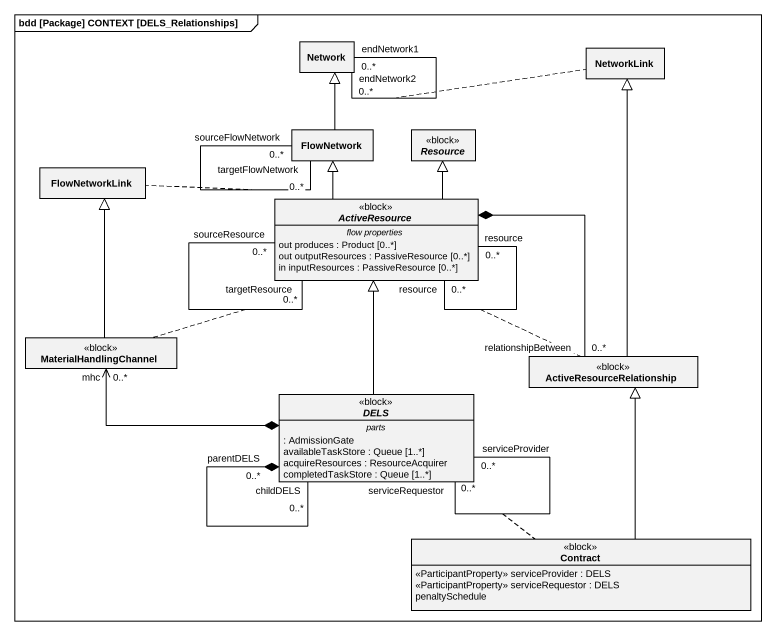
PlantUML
@startuml
mainframe bdd [Package] CONTEXT [DELS_Relationships]
hide circle
hide empty members
class "Network" as Network_
class NetworkLink
class FlowNetwork
abstract class Resource <<block>>
class FlowNetworkLink
abstract class ActiveResource <<block>> {
  -- flow properties --
  out produces : Product [0..*]
  out outputResources : PassiveResource [0..*]
  in inputResources : PassiveResource [0..*]
}
class MaterialHandlingChannel <<block>>
abstract class DELS <<block>> {
  -- parts --
  : AdmissionGate
  availableTaskStore : Queue [1..*]
  acquireResources : ResourceAcquirer
  completedTaskStore : Queue [1..*]
}
class ActiveResourceRelationship <<block>>
class Contract <<block>> {
  <<ParticipantProperty>> serviceProvider : DELS
  <<ParticipantProperty>> serviceRequestor : DELS
  penaltySchedule
}
Network_ "endNetwork2\n0..*" -- "endNetwork1\n0..*" Network_
(Network_, Network_) .. NetworkLink
FlowNetwork -up-|> Network_
FlowNetwork "targetFlowNetwork\n0..*" -- "sourceFlowNetwork\n0..*" FlowNetwork
(FlowNetwork, FlowNetwork) .. FlowNetworkLink
ActiveResource -up-|> FlowNetwork
ActiveResource -up-|> Resource
ActiveResource "resource\n0..*" -- "resource\n0..*" ActiveResource
(ActiveResource, ActiveResource) .. ActiveResourceRelationship
ActiveResource "0..*\ntargetResource" -- "0..*\nsourceResource" ActiveResource
(ActiveResource, ActiveResource) .. MaterialHandlingChannel
ActiveResource *-right- "relationshipBetween\n0..*" ActiveResourceRelationship
MaterialHandlingChannel -up-|> FlowNetworkLink
DELS -up-|> ActiveResource
DELS *-left-> "mhc\n0..*" MaterialHandlingChannel
DELS "serviceRequestor\n0..*" -- "serviceProvider\n0..*" DELS
(DELS, DELS) .. Contract
DELS "parentDELS\n0..*" *-- "childDELS\n0..*" DELS
ActiveResourceRelationship -up-|> NetworkLink
Contract -up-|> ActiveResourceRelationship
@enduml
